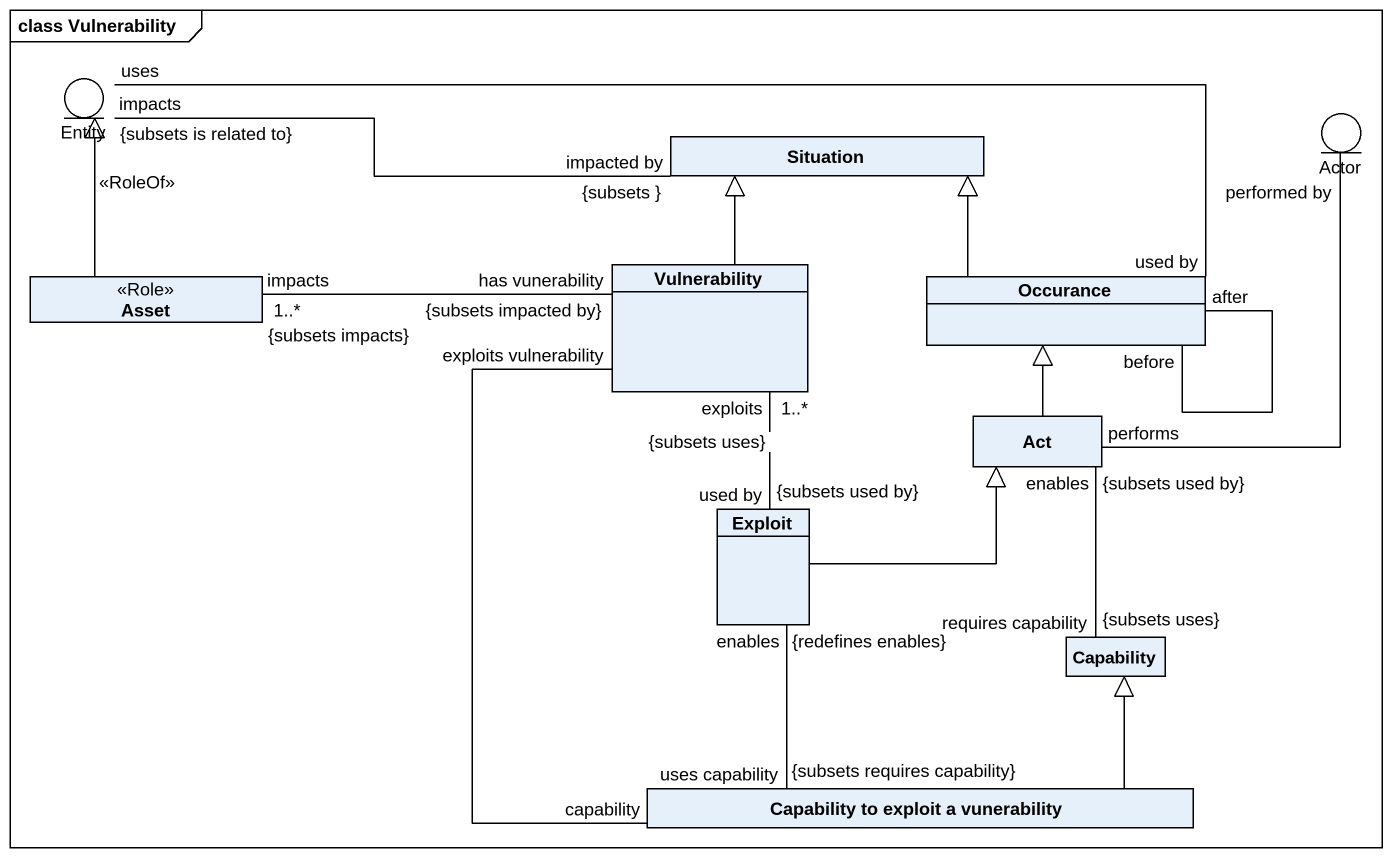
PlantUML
@startuml
mainframe class Vulnerability
allowmixing
hide circle
hide empty members
entity "Entity" as Entity_
entity "Actor" as Actor_
class Situation
class Vulnerability
class Asset <<Role>>
class Occurance
class Act
class Exploit
class Capability
class "Capability to exploit a vunerability" as Capability_to_exploit_a
Actor_ "performed by" -- "performs" Act
Situation "impacted by\n{subsets }" -left- "impacts\n{subsets is related to}" Entity_
Vulnerability -up-|> Situation
Vulnerability "has vunerability\n{subsets impacted by}" -left- "impacts\n1..*\n{subsets impacts}" Asset
Asset -up-|> Entity_ : <<RoleOf>>
Occurance "used by" -left- "uses" Entity_
Occurance -up-|> Situation
Occurance "before" -- "after" Occurance
Act -up-|> Occurance
Act "enables\n{subsets used by}" -- "requires capability\n{subsets uses}" Capability
Exploit "{subsets used by}\nused by" -up- "exploits\n{subsets uses}\n1..*" Vulnerability
Exploit -right-|> Act
Capability_to_exploit_a "capability" -up- "exploits vulnerability" Vulnerability
Capability_to_exploit_a "uses capability\n{subsets requires capability}" -up- "enables\n{redefines enables}" Exploit
Capability_to_exploit_a -up-|> Capability
@enduml
